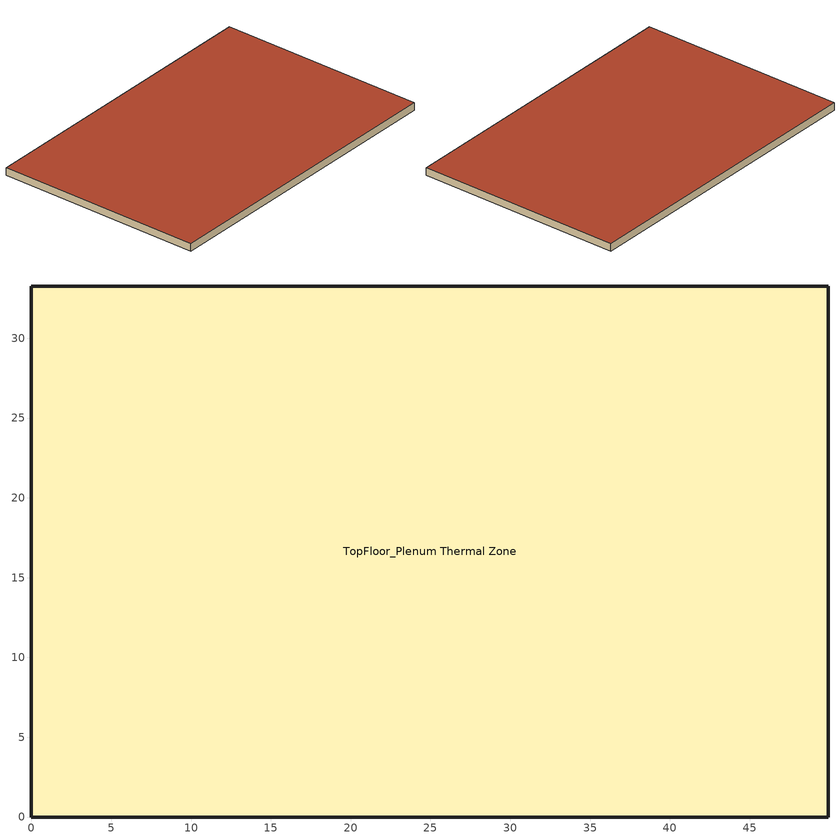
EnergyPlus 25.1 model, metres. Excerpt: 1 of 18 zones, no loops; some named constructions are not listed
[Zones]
TopFloor_Plenum Thermal Zone
 floor to Core_top Thermal Zone (TypicalPlenumFloorInterior): 45.34,28.7 45.34,4.57 4.57,4.57 4.57,28.7 z10.67
 floor to Perimeter_top_ZN_1 Thermal Zone (TypicalPlenumFloorInterior): 45.34,4.57 49.91,0 0,0 4.57,4.57 z10.67
 floor to Perimeter_top_ZN_2 Thermal Zone (TypicalPlenumFloorInterior): 49.91,33.27 49.91,0 45.34,4.57 45.34,28.7 z10.67
 floor to Perimeter_top_ZN_3 Thermal Zone (TypicalPlenumFloorInterior): 49.91,33.27 45.34,28.7 4.57,28.7 0,33.27 z10.67
 floor to Perimeter_top_ZN_4 Thermal Zone (TypicalPlenumFloorInterior): 0,33.27 4.57,28.7 4.57,4.57 0,0 z10.67
 wall outside (MetalFrameWallU055): 49.91,0 49.91,33.27 0,33.27 0,0 49.91,0 z10.67:11.89
 roof outside (FlatNonresWoodFramingAndOtherRoofU028): 49.91,0 49.91,33.27 0,33.27 0,0 z11.89
[Material] Thermal Absorptance=0.9; Solar Absorptance=0.7
Name | Roughness | Thickness {m} | Conductivity {W/m-K} | Density {kg/m3} | Specific Heat {J/kg-K} | Visible Absorptance
Carpet - 3/4 in. | Smooth | 0.01905 | 0.0455183 | 288.332 | 1381.644 | 0.8
Concrete - 140 lb/ft3 - 4 in. | Smooth | 0.1016 | 1.9514 | 2239.06 | 921.096 | 0.7
Metal Deck - 1/16 in. | MediumRough | 0.0015875 | 45.3452 | 7820.53 | 502.416 | 0.8
[Construction]
TypicalFloorInterior Reversed: Carpet - 3/4 in., Concrete - 140 lb/ft3 - 4 in., Metal Deck - 1/16 in.
[Schedule:Day:Interval]
OfficeLightsSun; OfficeReceptacleSun: No, 01:00, 0.05, 02:00, 0.05, 03:00, 0.05, 04:00, 0.05, 05:00, 0.05, 06:00, 0.05, 07:00, 0.05, 08:00, 0.05, 09:00, 0.05, 10:00, 0.05, 11:00, 0.05, 12:00, 0.05, 13:00, 0.05, 14:00, 0.05, 15:00, 0.05, 16:00, 0.05, 17:00, 0.05, 18:00, 0.05, 19:00, 0.05, 20:00, 0.05, 21:00, 0.05, 22:00, 0.05, 23:00, 0.05, 24:00, 0.05
OfficeLightsWD: No, 01:00, 0.05, 02:00, 0.05, 03:00, 0.05, 04:00, 0.05, 05:00, 0.05, 06:00, 0.1, 07:00, 0.1, 08:00, 0.3, 09:00, 0.65, 10:00, 0.65, 11:00, 0.65, 12:00, 0.65, 13:00, 0.65, 14:00, 0.65, 15:00, 0.65, 16:00, 0.65, 17:00, 0.65, 18:00, 0.35, 19:00, 0.3, 20:00, 0.3, 21:00, 0.2, 22:00, 0.2, 23:00, 0.1, 24:00, 0.05
OfficeLightsSat; OfficeReceptacleSat: No, 01:00, 0.05, 02:00, 0.05, 03:00, 0.05, 04:00, 0.05, 05:00, 0.05, 06:00, 0.05, 07:00, 0.1, 08:00, 0.1, 09:00, 0.3, 10:00, 0.3, 11:00, 0.3, 12:00, 0.3, 13:00, 0.15, 14:00, 0.15, 15:00, 0.15, 16:00, 0.15, 17:00, 0.15, 18:00, 0.05, 19:00, 0.05, 20:00, 0.05, 21:00, 0.05, 22:00, 0.05, 23:00, 0.05, 24:00, 0.05
OfficeElevatorSun; OfficeEscalatorSun: No, 01:00, 0, 02:00, 0, 03:00, 0, 04:00, 0, 05:00, 0, 06:00, 0, 07:00, 0, 08:00, 0, 09:00, 0, 10:00, 0, 11:00, 0, 12:00, 0, 13:00, 0, 14:00, 0, 15:00, 0, 16:00, 0, 17:00, 0, 18:00, 0, 19:00, 0, 20:00, 0, 21:00, 0, 22:00, 0, 23:00, 0, 24:00, 0
OfficeElevatorWD: No, 01:00, 0, 02:00, 0, 03:00, 0, 04:00, 0, 05:00, 0, 06:00, 0, 07:00, 0, 08:00, 0.35, 09:00, 0.69, 10:00, 0.43, 11:00, 0.37, 12:00, 0.43, 13:00, 0.58, 14:00, 0.48, 15:00, 0.37, 16:00, 0.37, 17:00, 0.46, 18:00, 0.62, 19:00, 0.2, 20:00, 0.12, 21:00, 0.04, 22:00, 0.04, 23:00, 0, 24:00, 0
OfficeElevatorSat: No, 01:00, 0, 02:00, 0, 03:00, 0, 04:00, 0, 05:00, 0, 06:00, 0, 07:00, 0, 08:00, 0.16, 09:00, 0.14, 10:00, 0.21, 11:00, 0.18, 12:00, 0.25, 13:00, 0.21, 14:00, 0.13, 15:00, 0.08, 16:00, 0.04, 17:00, 0.05, 18:00, 0.06, 19:00, 0, 20:00, 0, 21:00, 0, 22:00, 0, 23:00, 0, 24:00, 0
OfficeEscalatorWD: No, 01:00, 0, 02:00, 0, 03:00, 0, 04:00, 0, 05:00, 0, 06:00, 1, 07:00, 1, 08:00, 1, 09:00, 1, 10:00, 1, 11:00, 1, 12:00, 1, 13:00, 1, 14:00, 1, 15:00, 1, 16:00, 1, 17:00, 1, 18:00, 1, 19:00, 1, 20:00, 1, 21:00, 1, 22:00, 1, 23:00, 1, 24:00, 1
OfficeEscalatorSat: No, 01:00, 0, 02:00, 0, 03:00, 0, 04:00, 0, 05:00, 0, 06:00, 1, 07:00, 1, 08:00, 1, 09:00, 1, 10:00, 1, 11:00, 1, 12:00, 1, 13:00, 1, 14:00, 1, 15:00, 1, 16:00, 1, 17:00, 1, 18:00, 1, 19:00, 1, 20:00, 0, 21:00, 0, 22:00, 0, 23:00, 0, 24:00, 0
OfficeReceptacleWD: No, 01:00, 0.05, 02:00, 0.05, 03:00, 0.05, 04:00, 0.05, 05:00, 0.05, 06:00, 0.1, 07:00, 0.1, 08:00, 0.3, 09:00, 0.9, 10:00, 0.9, 11:00, 0.9, 12:00, 0.9, 13:00, 0.9, 14:00, 0.9, 15:00, 0.9, 16:00, 0.9, 17:00, 0.9, 18:00, 0.5, 19:00, 0.3, 20:00, 0.3, 21:00, 0.2, 22:00, 0.2, 23:00, 0.1, 24:00, 0.05
OfficeInfiltrationSat: No, 01:00, 1, 02:00, 1, 03:00, 1, 04:00, 1, 05:00, 1, 06:00, 0.25, 07:00, 0.25, 08:00, 0.25, 09:00, 0.25, 10:00, 0.25, 11:00, 0.25, 12:00, 0.25, 13:00, 0.25, 14:00, 0.25, 15:00, 0.25, 16:00, 0.25, 17:00, 0.25, 18:00, 0.25, 19:00, 0.25, 20:00, 1, 21:00, 1, 22:00, 1, 23:00, 1, 24:00, 1
OfficeInfiltrationSun: No, 01:00, 1, 02:00, 1, 03:00, 1, 04:00, 1, 05:00, 1, 06:00, 1, 07:00, 1, 08:00, 1, 09:00, 1, 10:00, 1, 11:00, 1, 12:00, 1, 13:00, 1, 14:00, 1, 15:00, 1, 16:00, 1, 17:00, 1, 18:00, 1, 19:00, 1, 20:00, 1, 21:00, 1, 22:00, 1, 23:00, 1, 24:00, 1
OfficeInfiltrationWD: No, 01:00, 1, 02:00, 1, 03:00, 1, 04:00, 1, 05:00, 1, 06:00, 0.25, 07:00, 0.25, 08:00, 0.25, 09:00, 0.25, 10:00, 0.25, 11:00, 0.25, 12:00, 0.25, 13:00, 0.25, 14:00, 0.25, 15:00, 0.25, 16:00, 0.25, 17:00, 0.25, 18:00, 0.25, 19:00, 0.25, 20:00, 0.25, 21:00, 0.25, 22:00, 0.25, 23:00, 0.25, 24:00, 0.25
